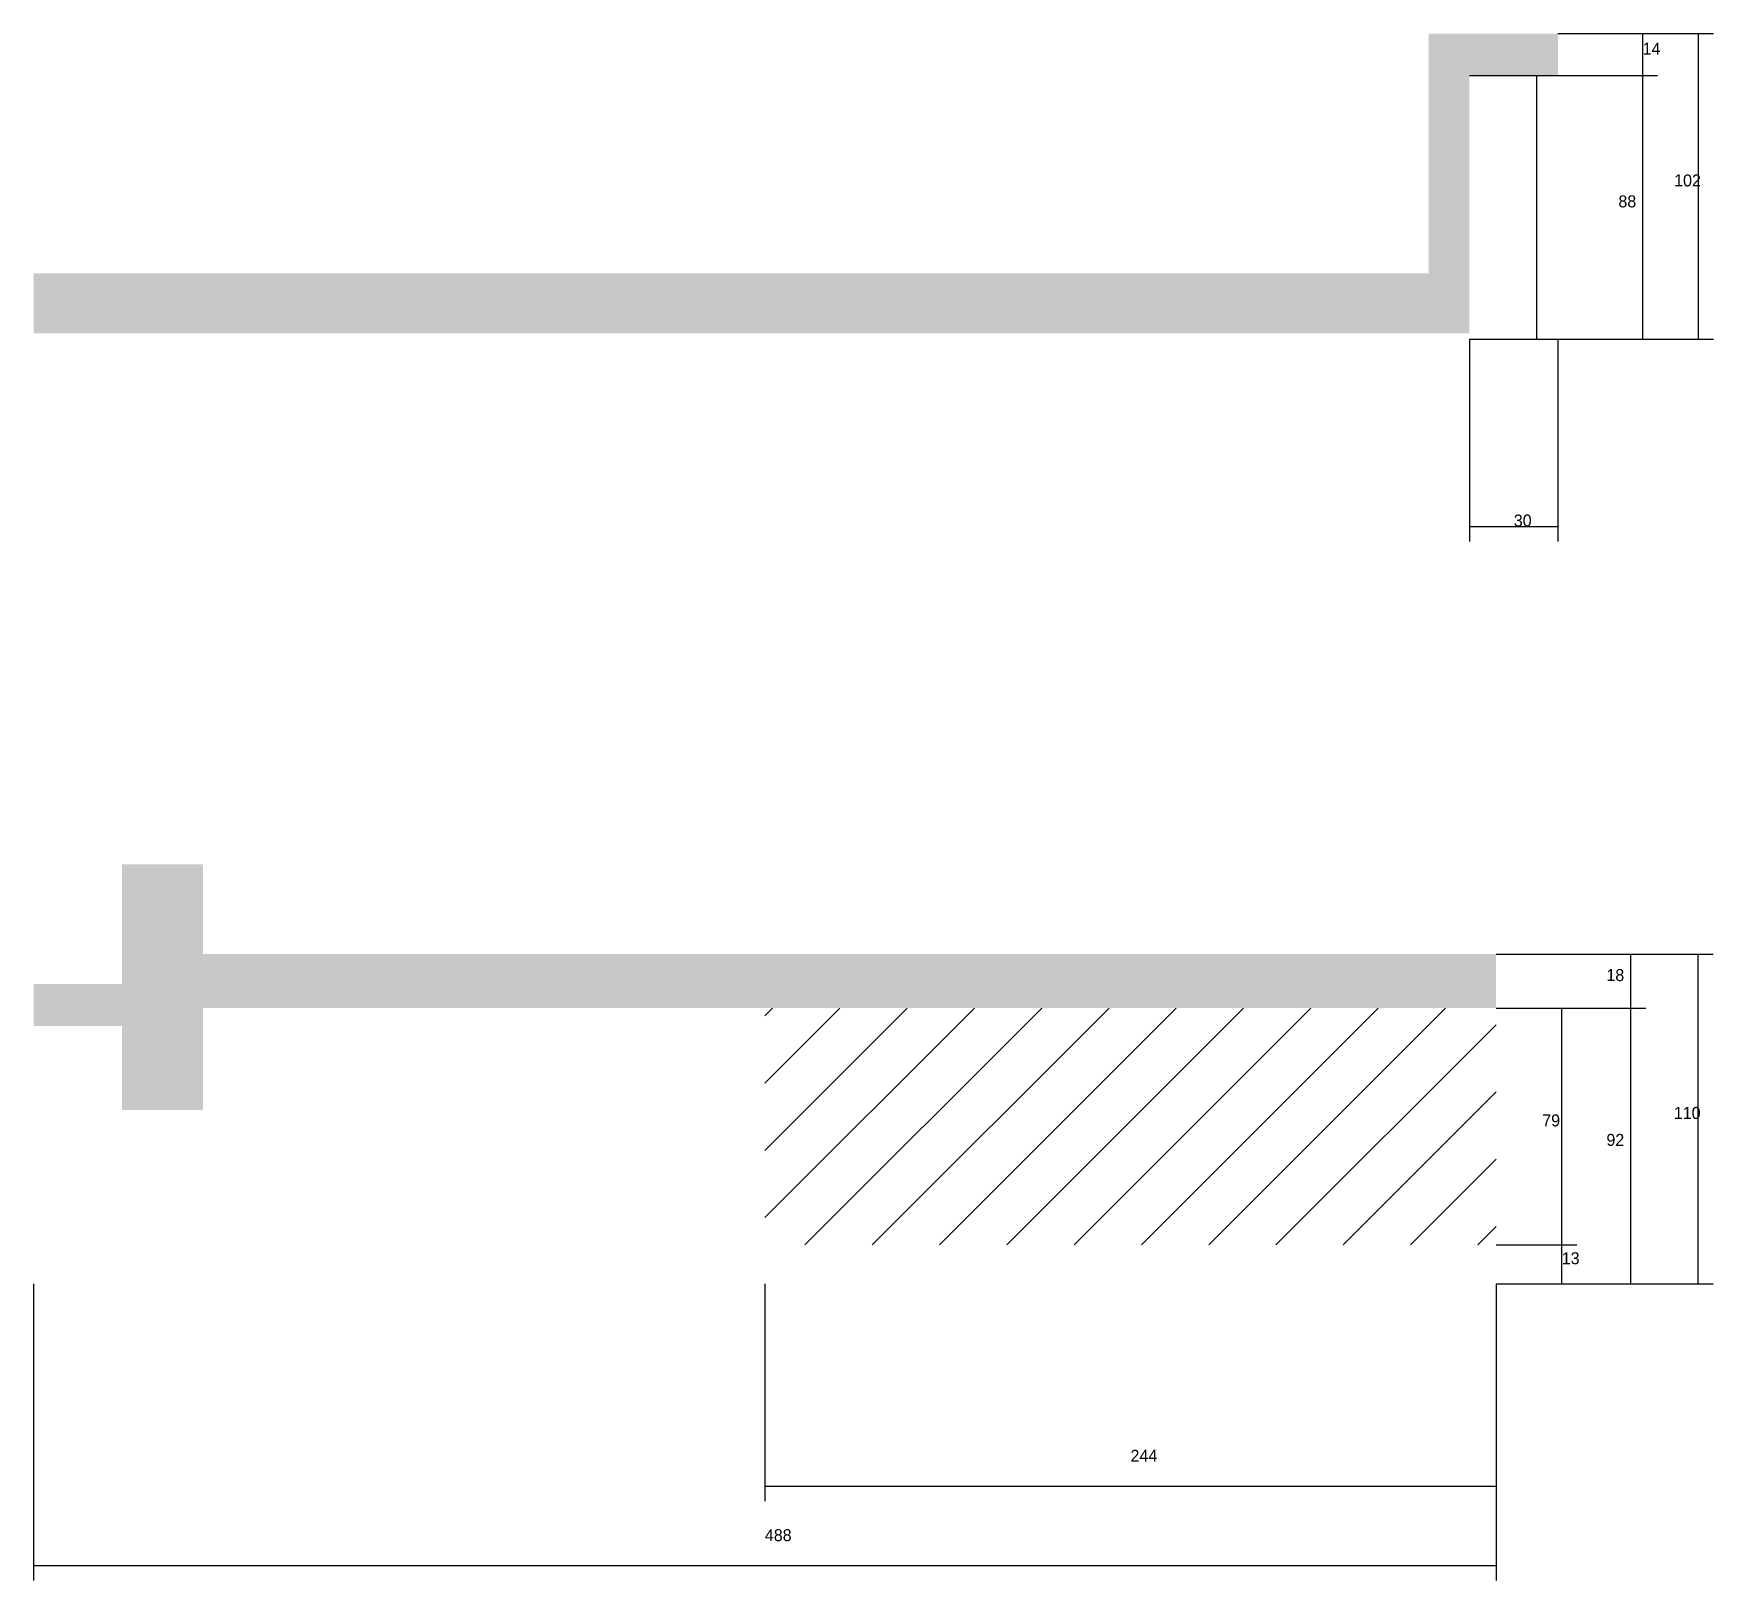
# Model space of a CAD drawing. Header units: metres. Extents: x -6602 to -4525, y 7378 to 8645.
# Drawn here: x -6602 to -6042, y 8091 to 8607 of the extents above; entities that cross this region are included whole.
import ezdxf

# ---------------------------------------------------------------- set-up
doc = ezdxf.new("R2010")
doc.units = ezdxf.units.M
for name, color, linetype in [('COTA', 241, 'Continuous'), ('Hachura', 253, 'Continuous'), ('Painéis', 200, 'Continuous'), ('SARR_2.2x7', 40, 'Continuous')]:
    doc.layers.add(name, color=color, linetype=linetype)

msp = doc.modelspace()

# ---------------------------------------------------------------- hatches: boundary and pattern name
at = {"layer": 'COTA'}
h = msp.add_hatch(dxfattribs=at)
h.set_pattern_fill('AR-CONC', scale=0.03)
h.paths.add_polyline_path([(-6123.3, 8507.2), (-6123.3, 8593.2), (-6093.8, 8593.2), (-6093.8, 8607.2), (-6136.9, 8607.2), (-6136.9, 8527.2), (-6602.4, 8527.2), (-6602.4, 8507.2)])
h = msp.add_hatch(dxfattribs=at)
h.set_pattern_fill('AR-CONC', scale=0.03)
h.paths.add_polyline_path([(-6545.9, 8282), (-6114.4, 8282), (-6114.4, 8300), (-6545.9, 8300), (-6545.9, 8330), (-6572.9, 8330), (-6572.9, 8290), (-6602.4, 8290), (-6602.4, 8276), (-6572.9, 8276), (-6572.9, 8248), (-6545.9, 8248)])
at = {"layer": 'Hachura'}
h = msp.add_hatch(dxfattribs=at)
h.set_pattern_fill('ANSI31', scale=5)
h.paths.add_polyline_path([(-6358.4, 8203), (-6114.4, 8203), (-6114.4, 8282), (-6358.4, 8282)])

# ---------------------------------------------------------------- linework, layer by layer
at = {"layer": 'COTA'}
for p, q in [((-6093.8, 8607.2), (-6060.5, 8607.2)), ((-6093.8, 8607.2), (-6041.9, 8607.2)), ((-6065.5, 8593.2), (-6065.5, 8607.2)), ((-6046.9, 8505.2), (-6046.9, 8607.2)), ((-6093.8, 8593.2), (-6060.5, 8593.2)), ((-6093.8, 8593.2), (-6060.5, 8593.2)), ((-6065.5, 8505.2), (-6065.5, 8593.2)), ((-6123.3, 8505.2), (-6123.3, 8437.7)), ((-6093.8, 8505.2), (-6093.8, 8437.7)), ((-6093.8, 8505.2), (-6060.5, 8505.2)), ((-6093.8, 8505.2), (-6041.9, 8505.2)), ((-6123.3, 8442.7), (-6093.8, 8442.7)), ((-6114.4, 8300), (-6064.5, 8300)), ((-6114.4, 8300), (-6042, 8300)), ((-6069.5, 8282), (-6069.5, 8300)), ((-6047, 8190), (-6047, 8300)), ((-6114.4, 8282), (-6064.5, 8282)), ((-6114.4, 8282), (-6064.5, 8282)), ((-6114.4, 8282), (-6087.5, 8282)), ((-6092.5, 8203), (-6092.5, 8282)), ((-6069.5, 8190), (-6069.5, 8282)), ((-6114.4, 8203), (-6087.5, 8203)), ((-6114.4, 8203), (-6087.5, 8203)), ((-6092.5, 8190), (-6092.5, 8203)), ((-6602.4, 8190), (-6602.4, 8091)), ((-6358.4, 8190), (-6358.4, 8117.5)), ((-6114.4, 8190), (-6064.5, 8190)), ((-6114.4, 8190), (-6042, 8190)), ((-6114.4, 8190), (-6114.4, 8091)), ((-6114.4, 8190), (-6087.5, 8190)), ((-6114.4, 8177.8), (-6114.4, 8117.5)), ((-6358.4, 8122.5), (-6114.4, 8122.5)), ((-6602.4, 8096), (-6114.4, 8096))]:
    msp.add_line(p, q, dxfattribs=at)
at = {"layer": 'Painéis'}
for p, q in [((-6123.3, 8593.2), (-6093.8, 8593.2)), ((-6123.3, 8505.2), (-6093.8, 8505.2))]:
    msp.add_line(p, q, dxfattribs=at)
at = {"layer": 'SARR_2.2x7'}
msp.add_line((-6100.8, 8505.2), (-6100.8, 8593.2), dxfattribs=at)

# ---------------------------------------------------------------- texts
at = {"layer": 'COTA'}
for s, p in [('14', (-6065.5, 8600.2)), ('102', (-6055, 8556.2)), ('88', (-6073.6, 8549.2)), ('30', (-6108.5, 8442.7)), ('18', (-6077.6, 8291)), ('79', (-6099, 8242.5)), ('110', (-6055.1, 8245)), ('92', (-6077.6, 8236)), ('13', (-6092.5, 8196.5)), ('244', (-6236.4, 8130.6)), ('488', (-6358.4, 8104.1))]:
    msp.add_text(s, height=4, dxfattribs=at).set_placement(p)

doc.saveas('drawing.dxf')
